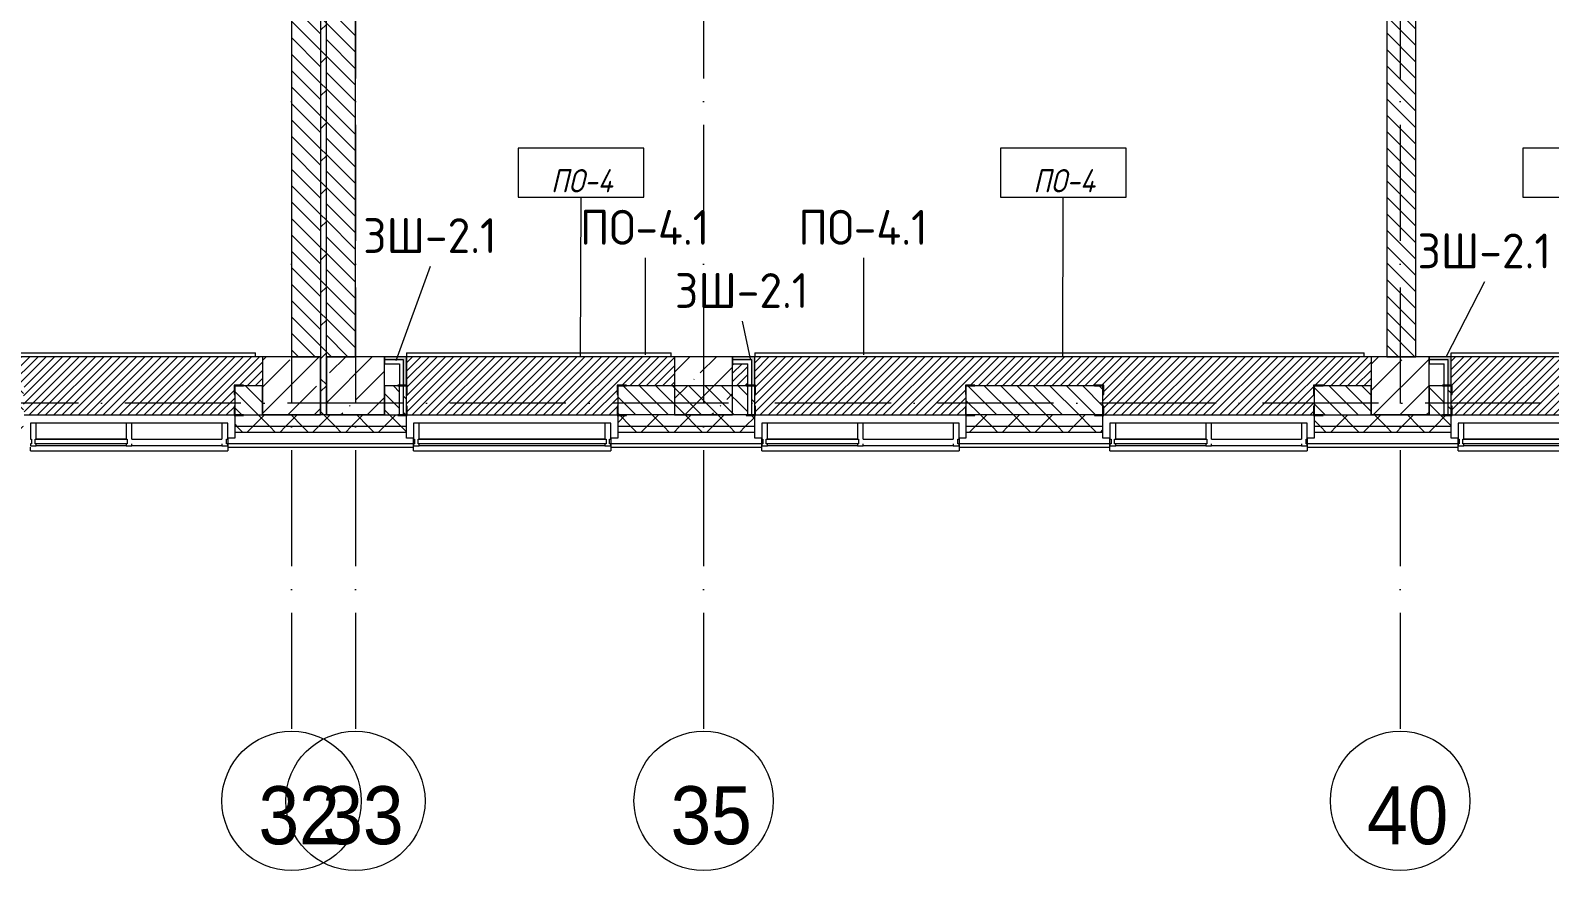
# Model space of a CAD drawing. Header units: millimetres. Extents: x -6467 to 106027, y -7090 to 195095.
# Drawn here: x 42700 to 55788, y 51258 to 58492 of the extents above; entities that cross this region are included whole.
import ezdxf

# ---------------------------------------------------------------- set-up
doc = ezdxf.new("R2010")
doc.units = ezdxf.units.MM
doc.linetypes.add('50_200_ШТРИХ_1Т_ш5_п1_п1_', pattern=[1400, 1000, -200, 0, -200])
for name, color, linetype, lineweight in [('A-FLOR', 7, 'Continuous', 9), ('A-FLOR-IDEN', 7, 'Continuous', 9), ('A-GLAZ', 7, 'Continuous', 5), ('A-GLAZ-CWMG', 7, 'Continuous', 9), ('A-GLAZ-CWMG-1', 7, 'Continuous', 20), ('A-WALL', 7, 'Continuous', 5), ('A-WALL-FNSH-1', 7, 'Continuous', 5), ('A-WALL-IDEN', 7, 'Continuous', 9), ('I-WALL', 7, 'Continuous', 5), ('S-COLS-1', 7, 'Continuous', 5)]:
    doc.layers.add(name, color=color, linetype=linetype, lineweight=lineweight)
for name, color, linetype, lineweight, true_color in [('A-FLOR-PATT-1', 7, 'Continuous', 5, 0xd61c12), ('A-GENM-1', 7, 'Continuous', 9, 0xaaaaaa), ('A-GENM-2', 7, 'Continuous', 20, 0xaaaaaa), ('A-WALL-1', 7, 'Continuous', 5, 0x77b143), ('Оси-1', 7, 'Continuous', 20, 0xaaaaaa), ('Оси-2', 7, 'Continuous', 9, 0xaaaaaa), ('Оси-3', 7, '50_200_ШТРИХ_1Т_ш5_п1_п1_', 9, 0xaaaaaa)]:
    doc.layers.add(name, color=color, linetype=linetype, lineweight=lineweight, true_color=true_color)
doc.styles.add('Arial', font='arial.ttf', dxfattribs={"width": 0.9, "height": 500})
doc.styles.add('GOST Common', font='', dxfattribs={"height": 300})
doc.styles.add('GOST Common_I', font='', dxfattribs={"width": 0.9, "height": 200})
doc.styles.get('GOST Common').set_extended_font_data('GOST Common')
doc.styles.get('GOST Common_I').set_extended_font_data('GOST Common', italic=True)
pattern_1 = [(135, (0, 0), (-70.71068, -70.71068), [])]
pattern_2 = [(45, (0, 0), (-228.0985, 228.0985), []), (45, (228.1, 0), (-228.0985, 228.0985), [403.225, -80.645, 6.706, -73.939])]
pattern_3 = [(45, (0, 0), (-141.42136, 141.42136), []), (135, (0, 0), (-141.42136, -141.42136), [])]

# ---------------------------------------------------------------- blocks, each defined once
blk = doc.blocks.new('Прямоугольный импост - Импост структурный с накладкой - 180мм-22437111-АИ_План этажа Радиаторы_2')
at = {"layer": 'A-GLAZ-CWMG-1'}
for p, q in [((-50, 0), (-50, 17)), ((-50, 17), (0, 17)), ((0, 0), (-10, 0)), ((-10, 0), (-10, -40)), ((0, 17), (0, 0)), ((-50, -180), (-50, -40)), ((-10, -40), (0, -40)), ((0, -40), (0, -180)), ((0, -180), (-50, -180))]:
    blk.add_line(p, q, dxfattribs=at)
blk = doc.blocks.new('Прямоугольный импост - Импост структурный с накладкой - 180мм-V231-АИ_План этажа Радиаторы_2')
at = {"layer": 'A-GLAZ-CWMG'}
for p, q in [((49825, 55111), (49050, 55111)), ((49825, 54931), (49050, 54931)), ((49825, 54914), (49050, 54914))]:
    blk.add_line(p, q, dxfattribs=at)
blk = doc.blocks.new('Прямоугольный импост - Импост структурный с накладкой - 180мм-22437098-АИ_План этажа Радиаторы_2')
at = {"layer": 'A-GLAZ-CWMG-1'}
for p, q in [((-50, 0), (-50, 17)), ((-50, 17), (0, 17)), ((-40, 0), (-50, 0)), ((-40, -40), (-40, 0)), ((0, 0), (-10, 0)), ((-10, 0), (-10, -40)), ((0, 17), (0, 0)), ((-50, -180), (-50, -40)), ((-50, -40), (-40, -40)), ((-10, -40), (0, -40)), ((0, -40), (0, -180)), ((0, -180), (-50, -180))]:
    blk.add_line(p, q, dxfattribs=at)
blk = doc.blocks.new('Прямоугольный импост - Импост структурный с накладкой - 180мм-22437099-АИ_План этажа Радиаторы_2')
at = {"layer": 'A-GLAZ-CWMG-1'}
for p, q in [((0, 17), (-50, 17)), ((-50, 17), (-50, 0)), ((-50, 0), (-40, 0)), ((-40, 0), (-40, -40)), ((-10, -40), (-10, 0)), ((-10, 0), (0, 0)), ((0, 0), (0, 17)), ((-40, -40), (-50, -40)), ((-50, -40), (-50, -180)), ((0, -40), (-10, -40)), ((0, -180), (0, -40)), ((-50, -180), (0, -180))]:
    blk.add_line(p, q, dxfattribs=at)
blk = doc.blocks.new('Прямоугольный импост - Импост структурный с накладкой - 180мм-22437089-АИ_План этажа Радиаторы_2')
at = {"layer": 'A-GLAZ-CWMG'}
for p, q in [((47650, 55111), (46050, 55111)), ((47650, 54931), (46050, 54931)), ((47650, 54914), (46050, 54914))]:
    blk.add_line(p, q, dxfattribs=at)
blk = doc.blocks.new('Прямоугольный импост - Импост структурный с накладкой - 180мм-V232-АИ_План этажа Радиаторы_2')
at = {"layer": 'A-GLAZ-CWMG'}
for p, q in [((6637, 55111), (5862, 55111)), ((6637, 54914), (5862, 54914))]:
    blk.add_line(p, q, dxfattribs=at)
blk = doc.blocks.new('Прямоугольный импост - Импост структурный с накладкой - 180мм-V237-АИ_План этажа Радиаторы_2')
at = {"layer": 'A-GLAZ-CWMG-1'}
for p, q in [((-25, 0), (-25, 17)), ((-25, 17), (25, 17)), ((-15, 0), (-25, 0)), ((-15, -40), (-15, 0)), ((25, 17), (25, 0)), ((-25, -180), (-25, -40)), ((-25, -40), (-15, -40)), ((25, -40), (25, -180)), ((25, -180), (-25, -180))]:
    blk.add_line(p, q, dxfattribs=at)
blk = doc.blocks.new('Прямоугольный импост - Импост структурный с накладкой - 180мм-22437157-АИ_План этажа Радиаторы_2')
at = {"layer": 'A-GLAZ-CWMG-1'}
for p, q in [((0, 17), (-50, 17)), ((-50, 17), (-50, 0)), ((-50, 0), (-40, 0)), ((-40, 0), (-40, -40)), ((-10, -40), (-10, 0)), ((-10, 0), (0, 0)), ((0, 0), (0, 17)), ((-40, -40), (-50, -40)), ((-50, -40), (-50, -180)), ((0, -40), (-10, -40)), ((0, -180), (0, -40)), ((-50, -180), (0, -180))]:
    blk.add_line(p, q, dxfattribs=at)
blk = doc.blocks.new('Фахверк _газобетон торцы_347 - Фахверк _газобетон торцы_-25574663-АИ_План этажа Радиаторы_2')
at = {"layer": 'A-GENM-2'}
for p, q in [((89406, 11135), (89325, 11135)), ((89325, 11135), (89325, 11129)), ((89325, 11129), (89400, 11129)), ((89400, 11129), (89400, 11054)), ((89406, 11054), (89406, 11135)), ((89400, 11054), (89406, 11054)), ((89400, 10879), (89325, 10879)), ((89325, 10879), (89325, 10873)), ((89325, 10873), (89406, 10873)), ((89400, 10954), (89400, 10879)), ((89406, 10954), (89400, 10954)), ((89406, 10873), (89406, 10954))]:
    blk.add_line(p, q, dxfattribs=at)
blk = doc.blocks.new('Фахверк _газобетон торцы_349 - Фахверк _газобетон торцы_-25574703-АИ_План этажа Радиаторы_2')
at = {"layer": 'A-GENM-2'}
for p, q in [((89406, 11135), (89325, 11135)), ((89325, 11135), (89325, 11129)), ((89325, 11129), (89400, 11129)), ((89400, 11129), (89400, 11054)), ((89406, 11054), (89406, 11135)), ((89400, 11054), (89406, 11054)), ((89400, 10879), (89325, 10879)), ((89325, 10879), (89325, 10873)), ((89325, 10873), (89406, 10873)), ((89400, 10954), (89400, 10879)), ((89406, 10954), (89400, 10954)), ((89406, 10873), (89406, 10954))]:
    blk.add_line(p, q, dxfattribs=at)
blk = doc.blocks.new('Фахверк _газобетон торцы_350 - Фахверк _газобетон торцы_-25574723-АИ_План этажа Радиаторы_2')
at = {"layer": 'A-GENM-2'}
for p, q in [((89406, 156989), (89325, 156989)), ((89325, 156989), (89325, 156983)), ((89325, 156983), (89400, 156983)), ((89400, 156983), (89400, 156908)), ((89406, 156908), (89406, 156989)), ((89400, 156908), (89406, 156908)), ((89406, 156808), (89400, 156808)), ((89400, 156808), (89400, 156733)), ((89406, 156727), (89406, 156808)), ((89400, 156733), (89325, 156733)), ((89325, 156733), (89325, 156727)), ((89325, 156727), (89406, 156727))]:
    blk.add_line(p, q, dxfattribs=at)
blk = doc.blocks.new('Фахверк _газобетон торцы_351 - Фахверк _газобетон торцы_-25574743-АИ_План этажа Радиаторы_2')
at = {"layer": 'A-GENM-2'}
for p, q in [((89406, 11135), (89325, 11135)), ((89325, 11135), (89325, 11129)), ((89325, 11129), (89400, 11129)), ((89400, 11129), (89400, 11054)), ((89406, 11054), (89406, 11135)), ((89400, 11054), (89406, 11054)), ((89400, 10879), (89325, 10879)), ((89325, 10879), (89325, 10873)), ((89325, 10873), (89406, 10873)), ((89400, 10954), (89400, 10879)), ((89406, 10954), (89400, 10954)), ((89406, 10873), (89406, 10954))]:
    blk.add_line(p, q, dxfattribs=at)
blk = doc.blocks.new('Фахверк _газобетон торцы_352 - Фахверк _газобетон торцы_-25574763-АИ_План этажа Радиаторы_2')
at = {"layer": 'A-GENM-2'}
for p, q in [((89406, 156989), (89325, 156989)), ((89325, 156989), (89325, 156983)), ((89325, 156983), (89400, 156983)), ((89400, 156983), (89400, 156908)), ((89406, 156908), (89406, 156989)), ((89400, 156908), (89406, 156908)), ((89406, 156808), (89400, 156808)), ((89400, 156808), (89400, 156733)), ((89406, 156727), (89406, 156808)), ((89400, 156733), (89325, 156733)), ((89325, 156733), (89325, 156727)), ((89325, 156727), (89406, 156727))]:
    blk.add_line(p, q, dxfattribs=at)
blk = doc.blocks.new('Фахверк _газобетон торцы_353 - Фахверк _газобетон торцы_-25574783-АИ_План этажа Радиаторы_2')
at = {"layer": 'A-GENM-2'}
for p, q in [((89406, 11135), (89325, 11135)), ((89325, 11135), (89325, 11129)), ((89325, 11129), (89400, 11129)), ((89400, 11129), (89400, 11054)), ((89406, 11054), (89406, 11135)), ((89400, 11054), (89406, 11054)), ((89400, 10879), (89325, 10879)), ((89325, 10879), (89325, 10873)), ((89325, 10873), (89406, 10873)), ((89400, 10954), (89400, 10879)), ((89406, 10954), (89400, 10954)), ((89406, 10873), (89406, 10954))]:
    blk.add_line(p, q, dxfattribs=at)
blk = doc.blocks.new('Фахверк _газобетон торцы_354 - Фахверк _газобетон торцы_-25574803-АИ_План этажа Радиаторы_2')
at = {"layer": 'A-GENM-2'}
for p, q in [((89406, 156989), (89325, 156989)), ((89325, 156989), (89325, 156983)), ((89325, 156983), (89400, 156983)), ((89400, 156983), (89400, 156908)), ((89406, 156908), (89406, 156989)), ((89400, 156908), (89406, 156908)), ((89406, 156808), (89400, 156808)), ((89400, 156808), (89400, 156733)), ((89406, 156727), (89406, 156808)), ((89400, 156733), (89325, 156733)), ((89325, 156733), (89325, 156727)), ((89325, 156727), (89406, 156727))]:
    blk.add_line(p, q, dxfattribs=at)
blk = doc.blocks.new('Фахверк _газобетон торцы_356 - Фахверк _газобетон торцы_-25574843-АИ_План этажа Радиаторы_2')
at = {"layer": 'A-GENM-2'}
for p, q in [((89406, 156989), (89325, 156989)), ((89325, 156989), (89325, 156983)), ((89325, 156983), (89400, 156983)), ((89400, 156983), (89400, 156908)), ((89406, 156908), (89406, 156989)), ((89400, 156908), (89406, 156908)), ((89406, 156808), (89400, 156808)), ((89400, 156808), (89400, 156733)), ((89406, 156727), (89406, 156808)), ((89400, 156733), (89325, 156733)), ((89325, 156733), (89325, 156727)), ((89325, 156727), (89406, 156727))]:
    blk.add_line(p, q, dxfattribs=at)
blk = doc.blocks.new('Отлив_СКБ - Отлив витража-V399-АИ_План этажа Радиаторы_2')
at = {"layer": 'A-GLAZ'}
for p, q in [((0, 69), (0, 100)), ((1700, 100), (0, 100)), ((877, 2), (1650, 2)), ((1700, 100), (1700, 69)), ((825, 0), (50, 0)), ((1650, 0), (877, 0))]:
    blk.add_line(p, q, dxfattribs=at)
blk = doc.blocks.new('Отлив_СКБ - Отлив витража-V397-АИ_План этажа Радиаторы_2')
at = {"layer": 'A-GLAZ'}
for p, q in [((0, 69), (0, 100)), ((1700, 100), (0, 100)), ((50, 2), (1650, 2)), ((1700, 100), (1700, 69)), ((1650, 0), (50, 0))]:
    blk.add_line(p, q, dxfattribs=at)
blk = doc.blocks.new('Отлив_СКБ - Отлив витража-V398-АИ_План этажа Радиаторы_2')
at = {"layer": 'A-GLAZ'}
for p, q in [((0, 69), (0, 100)), ((1700, 100), (0, 100)), ((875, 2), (1650, 2)), ((1700, 100), (1700, 69)), ((825, 0), (50, 0)), ((1650, 0), (875, 0))]:
    blk.add_line(p, q, dxfattribs=at)
blk = doc.blocks.new('Ось сетки - Круг_Ø6_00__ISO-2_5_0_9K_-17386508-АИ_План этажа Радиаторы_2')
at = {"layer": 'Оси-1'}
blk.add_circle((0, 0), 3, dxfattribs=at)
blk = doc.blocks.new('AAR_СКБ_Марка_Перекрытия_1 мм - Марка пола-27961726-АИ_План этажа Радиаторы_2')
at = {"layer": 'A-FLOR-IDEN'}
for p, q in [((2.723, 2.101), (-2.69, 2.101)), ((-2.69, 2.101), (-2.69, 0)), ((2.723, 0), (2.723, 2.101)), ((-2.69, 0), (2.723, 0))]:
    blk.add_line(p, q, dxfattribs=at)

msp = doc.modelspace()

# ---------------------------------------------------------------- hatches: boundary and pattern name
at = {"layer": 'A-FLOR-PATT-1'}
h = msp.add_hatch(dxfattribs=at)
h.set_pattern_fill('FP_327', color=256, style=0, pattern_type=2)
h.set_pattern_definition([(45, (41950, 55431.04), (-35.3553, 35.3553), [])])
h.paths.add_polyline_path([(41455, 55181), (41455, 55256), (41460, 55256), (41460, 55356), (41455, 55356), (41455, 55437), (41536, 55437), (41536, 55431), (42566, 55431), (42566, 55437), (42647, 55437), (42647, 55356), (42641, 55356), (42641, 55256), (42647, 55256), (42647, 55181), (44455, 55181), (44455, 55256), (44460, 55256), (44460, 55356), (44455, 55356), (44455, 55437), (44536, 55437), (44536, 55431), (44700, 55431), (44700, 55681), (39420, 55681), (39420, 55431), (39566, 55431), (39566, 55437), (39647, 55437), (39647, 55356), (39641, 55356), (39641, 55256), (39647, 55256), (39647, 55181), (41031, 55181)])
h = msp.add_hatch(dxfattribs=at)
h.set_pattern_fill('FP_383', color=256, style=0, pattern_type=2)
h.set_pattern_definition([(45, (48500.447, 55431.04), (-35.3553, 35.3553), [])])
h.paths.add_polyline_path([(47675, 55181), (47755, 55181), (47755, 55256), (47760, 55256), (47760, 55356), (47755, 55356), (47755, 55437), (47836, 55437), (47836, 55431), (48250, 55431), (48250, 55681), (45940, 55681), (45941, 55437), (45947, 55437), (45947, 55356), (45941, 55356), (45941, 55256), (45947, 55256), (45947, 55181), (46014, 55181)])
h.paths.add_polyline_path([(48866, 55431), (48866, 55437), (48880, 55437), (48880, 55621), (48750, 55621), (48750, 55431)])
h = msp.add_hatch(dxfattribs=at)
h.set_pattern_fill('FP_326', color=256, style=0, pattern_type=2)
h.set_pattern_definition([(45, (51500, 55431.04), (-35.3553, 35.3553), [])])
h.paths.add_polyline_path([(50755, 55181), (50755, 55256), (50760, 55256), (50760, 55356), (50755, 55356), (50755, 55437), (50836, 55437), (50836, 55431), (51866, 55431), (51868, 55437), (51947, 55437), (51947, 55356), (51941, 55356), (51941, 55256), (51947, 55256), (51947, 55181), (53755, 55181), (53755, 55256), (53760, 55256), (53760, 55356), (53755, 55356), (53755, 55437), (53836, 55437), (53836, 55431), (54250, 55431), (54250, 55681), (48940, 55681), (48941, 55437), (48947, 55437), (48947, 55356), (48941, 55356), (48941, 55256), (48947, 55256), (48947, 55181), (50167, 55181)])
h = msp.add_hatch(dxfattribs=at)
h.set_pattern_fill('FP_325', color=256, style=0, pattern_type=2)
h.set_pattern_definition([(45, (56000.224, 55431.04), (-35.3553, 35.3553), [])])
h.paths.add_polyline_path([(56755, 55181), (56755, 55256), (56760, 55256), (56760, 55356), (56755, 55356), (56755, 55437), (56836, 55437), (56836, 55431), (57250, 55431), (57250, 55681), (54940, 55681), (54941, 55437), (54947, 55437), (54947, 55356), (54941, 55356), (54941, 55256), (54947, 55256), (54947, 55181), (55980, 55181)])
at = {"layer": 'A-WALL'}
h = msp.add_hatch(dxfattribs=at)
h.set_pattern_fill('FP_125', color=256, style=0, pattern_type=2)
h.set_pattern_definition(pattern_3)
h.paths.add_polyline_path([(74400, 55081), (74400, 55181), (68087, 55181), (68087, 55081), (74350, 55081)])
h.paths.add_polyline_path([(65946, 55081), (66450, 55081), (66450, 55181), (64968, 55181), (64968, 55081), (65116, 55081)])
h.paths.add_polyline_path([(63968, 55081), (63968, 55181), (62760, 55181), (62760, 55081), (63870, 55081)])
h.paths.add_polyline_path([(66950, 55081), (67212, 55081), (67212, 55181), (66950, 55181), (66950, 55169)])
h.paths.add_polyline_path([(59760, 55081), (60940, 55081), (60940, 55181), (59760, 55181)])
h.paths.add_polyline_path([(57940, 55081), (57940, 55181), (56760, 55181), (56760, 55081), (57641, 55081)])
h.paths.add_polyline_path([(54735, 55081), (54940, 55081), (54940, 55181), (53760, 55181), (53760, 55081), (54319, 55081)])
h.paths.add_polyline_path([(51828, 55081), (51940, 55081), (51940, 55181), (50760, 55181), (50760, 55081), (50997, 55081)])
h.paths.add_polyline_path([(47760, 55081), (48940, 55081), (48940, 55181), (47760, 55181)])
h.paths.add_polyline_path([(45599, 55081), (45940, 55081), (45940, 55181), (44460, 55181), (44460, 55081), (45184, 55081)])
h.paths.add_polyline_path([(41862, 55081), (42640, 55081), (42640, 55181), (41460, 55181), (41460, 55081)])
h.paths.add_polyline_path([(39640, 55081), (39640, 55181), (38460, 55181), (38460, 55081), (39370, 55081)])
h.paths.add_polyline_path([(36640, 55081), (36640, 55181), (35460, 55181), (35460, 55081), (36464, 55081)])
h.paths.add_polyline_path([(32726, 55081), (33640, 55081), (33640, 55181), (32460, 55181), (32460, 55081)])
h.paths.add_polyline_path([(30640, 55081), (30640, 55181), (29460, 55181), (29460, 55081), (30235, 55081)])
h.paths.add_polyline_path([(26400, 55081), (27640, 55081), (27640, 55181), (26400, 55181)])
h.paths.add_polyline_path([(23591, 55081), (24700, 55081), (24700, 55181), (23400, 55181), (23400, 55081)])
h.paths.add_polyline_path([(21515, 55081), (21700, 55081), (21700, 55181), (20400, 55181), (20400, 55081), (21099, 55081)])
h.paths.add_polyline_path([(17400, 55081), (18700, 55081), (18700, 55181), (17400, 55181)])
h.paths.add_polyline_path([(16116, 55081), (16525, 55081), (16525, 55181), (6687, 55181), (6687, 55081), (14455, 55081)])
h.paths.add_polyline_path([(5812, 55081), (5812, 55181), (-2450, 55181), (-2450, 55081), (2828, 55081)])
h = msp.add_hatch(dxfattribs=at)
h.set_pattern_fill('FP_125', color=256, style=0, pattern_type=2)
h.set_pattern_definition(pattern_3)
h.paths.add_polyline_path([(74350, 55031), (74350, 55081), (68087, 55081), (68087, 55031), (74251, 55031)])
h.paths.add_polyline_path([(67212, 55031), (67212, 55081), (66950, 55081), (66950, 55031)])
h.paths.add_polyline_path([(66450, 55031), (66450, 55081), (64968, 55081), (64968, 55031), (65946, 55031)])
h.paths.add_polyline_path([(63870, 55031), (63968, 55031), (63968, 55081), (62760, 55081), (62760, 55031), (63455, 55031)])
h.paths.add_polyline_path([(60940, 55031), (60940, 55081), (59760, 55081), (59760, 55031), (60133, 55031)])
h.paths.add_polyline_path([(57641, 55031), (57940, 55031), (57940, 55081), (56760, 55081), (56760, 55031), (56811, 55031)])
h.paths.add_polyline_path([(54735, 55031), (54940, 55031), (54940, 55081), (53760, 55081), (53760, 55031), (54319, 55031)])
h.paths.add_polyline_path([(51940, 55031), (51940, 55081), (50760, 55081), (50760, 55031), (51828, 55031)])
h.paths.add_polyline_path([(47760, 55031), (48940, 55031), (48940, 55081), (47760, 55081)])
h.paths.add_polyline_path([(45599, 55031), (45940, 55031), (45940, 55081), (44460, 55081), (44460, 55031), (45184, 55031)])
h.paths.add_polyline_path([(42640, 55031), (42640, 55081), (41460, 55081), (41460, 55031), (41862, 55031)])
h.paths.add_polyline_path([(39370, 55031), (39640, 55031), (39640, 55081), (38460, 55081), (38460, 55031), (38540, 55031)])
h.paths.add_polyline_path([(36464, 55031), (36640, 55031), (36640, 55081), (35460, 55081), (35460, 55031), (36048, 55031)])
h.paths.add_polyline_path([(33640, 55031), (33640, 55081), (32460, 55081), (32460, 55031), (33557, 55031)])
h.paths.add_polyline_path([(29460, 55031), (30640, 55031), (30640, 55081), (29460, 55081)])
h.paths.add_polyline_path([(26400, 55031), (27640, 55031), (27640, 55081), (26400, 55081)])
h.paths.add_polyline_path([(23400, 55031), (24700, 55031), (24700, 55081), (23400, 55081)])
h.paths.add_polyline_path([(21099, 55031), (21700, 55031), (21700, 55081), (20400, 55081), (20400, 55031)])
h.paths.add_polyline_path([(16525, 55031), (16525, 55081), (6687, 55081), (6687, 55031), (16116, 55031)])
h.paths.add_polyline_path([(18608, 55031), (18700, 55031), (18700, 55081), (17400, 55081), (17400, 55031), (17777, 55031)])
h.paths.add_polyline_path([(5812, 55031), (5812, 55081), (-2550, 55081), (-2550, 55031), (2828, 55031)])
at = {"layer": 'A-WALL-1'}
for points in [[(45915, 55656), (45940, 55656), (45940, 55681), (45750, 55681), (45750, 55656)], [(45940, 55431), (45940, 55656), (45915, 55656), (45915, 55431)], [(48915, 55656), (48940, 55656), (48940, 55681), (48750, 55681), (48750, 55656)], [(48940, 55431), (48940, 55656), (48915, 55656), (48915, 55431)], [(54915, 55656), (54940, 55656), (54940, 55681), (54750, 55681), (54750, 55656)], [(54915, 55431), (54940, 55431), (54940, 55656), (54915, 55656), (54915, 55621)]]:
    msp.add_hatch(color=256, dxfattribs=at).paths.add_polyline_path(points)
at = {"layer": 'I-WALL'}
h = msp.add_hatch(dxfattribs=at)
h.set_pattern_fill('FP_125', color=256, style=0, pattern_type=2)
h.set_pattern_definition(pattern_3)
h.paths.add_polyline_path([(45250, 55181), (45250, 63181), (45200, 63181), (45200, 55181)])
h = msp.add_hatch(dxfattribs=at)
h.set_pattern_fill('FP_2', color=256, style=0, pattern_type=2)
h.set_pattern_definition(pattern_1)
h.paths.add_polyline_path([(45200, 55681), (45200, 62681), (44950, 62681), (44950, 55681), (45184, 55681)])
h = msp.add_hatch(dxfattribs=at)
h.set_pattern_fill('FP_2', color=256, style=0, pattern_type=2)
h.set_pattern_definition(pattern_1)
h.paths.add_polyline_path([(45500, 55681), (45500, 62681), (45250, 62681), (45250, 55681)])
h = msp.add_hatch(dxfattribs=at)
h.set_pattern_fill('FP_2', color=256, style=0, pattern_type=2)
h.set_pattern_definition(pattern_1)
h.paths.add_polyline_path([(54635, 55681), (54635, 62681), (54385, 62681), (54385, 55681)])
h = msp.add_hatch(dxfattribs=at)
h.set_pattern_fill('FP_2', color=256, style=0, pattern_type=2)
h.set_pattern_definition(pattern_1)
h.paths.add_polyline_path([(44460, 55181), (44700, 55181), (44700, 55431), (44460, 55431), (44460, 55298)])
h.paths.add_polyline_path([(41862, 55181), (42640, 55181), (42640, 55431), (41460, 55431), (41460, 55181)])
h.paths.add_polyline_path([(39395, 55181), (39640, 55181), (39640, 55431), (39395, 55431), (39395, 55298)])
h.paths.add_polyline_path([(39360, 55181), (39360, 55431), (39200, 55431), (39200, 55181)])
h = msp.add_hatch(dxfattribs=at)
h.set_pattern_fill('FP_2', color=256, style=0, pattern_type=2)
h.set_pattern_definition(pattern_1)
h.paths.add_polyline_path([(51940, 55181), (51940, 55431), (50760, 55431), (50760, 55181), (51828, 55181)])
h.paths.add_polyline_path([(54250, 55181), (54250, 55431), (53760, 55431), (53760, 55181)])
h.paths.add_polyline_path([(48940, 55181), (48940, 55431), (48915, 55431), (48915, 55181), (48921, 55181)])
h.paths.add_polyline_path([(47760, 55181), (48880, 55181), (48880, 55431), (47760, 55431), (47760, 55298)])
h.paths.add_polyline_path([(45750, 55181), (45880, 55181), (45880, 55431), (45750, 55431), (45750, 55298)])
h.paths.add_polyline_path([(45915, 55181), (45940, 55181), (45940, 55431), (45915, 55431), (45915, 55298)])
h = msp.add_hatch(dxfattribs=at)
h.set_pattern_fill('FP_2', color=256, style=0, pattern_type=2)
h.set_pattern_definition(pattern_1)
h.paths.add_polyline_path([(54880, 55181), (54880, 55431), (54750, 55431), (54750, 55181)])
h.paths.add_polyline_path([(54940, 55181), (54940, 55431), (54915, 55431), (54915, 55181)])
h.paths.add_polyline_path([(56811, 55181), (57250, 55181), (57250, 55431), (56760, 55431), (56760, 55181)])
at = {"layer": 'S-COLS-1'}
h = msp.add_hatch(dxfattribs=at)
h.set_pattern_fill('FP_1', color=256, style=0, pattern_type=2)
h.set_pattern_definition(pattern_2)
h.paths.add_polyline_path([(44700, 55181), (45200, 55181), (45200, 55681), (44700, 55681), (44700, 55298)])
h = msp.add_hatch(dxfattribs=at)
h.set_pattern_fill('FP_1', color=256, style=0, pattern_type=2)
h.set_pattern_definition(pattern_2)
h.paths.add_polyline_path([(45250, 55181), (45750, 55181), (45750, 55681), (45250, 55681), (45250, 55298)])
h = msp.add_hatch(dxfattribs=at)
h.set_pattern_fill('FP_1', color=256, style=0, pattern_type=2)
h.set_pattern_definition(pattern_2)
h.paths.add_polyline_path([(48250, 55181), (48750, 55181), (48750, 55681), (48250, 55681), (48250, 55298)])
h = msp.add_hatch(dxfattribs=at)
h.set_pattern_fill('FP_1', color=256, style=0, pattern_type=2)
h.set_pattern_definition(pattern_2)
h.paths.add_polyline_path([(54319, 55181), (54750, 55181), (54750, 55681), (54250, 55681), (54250, 55181)])

# ---------------------------------------------------------------- linework, layer by layer
at = {"layer": 'A-FLOR'}
for p, q in [((44700, 55681), (39420, 55681)), ((45940, 55681), (45940, 55437)), ((48250, 55681), (45940, 55681)), ((54250, 55681), (48940, 55681)), ((57250, 55681), (54940, 55681)), ((42647, 55181), (44455, 55181)), ((45947, 55181), (47755, 55181)), ((48947, 55181), (50755, 55181)), ((51947, 55181), (53755, 55181)), ((54947, 55181), (56755, 55181))]:
    msp.add_line(p, q, dxfattribs=at)
at = {"layer": 'A-FLOR-IDEN'}
for p, q in [((47440, 55681), (47444, 57057)), ((51595, 55681), (51598, 57057))]:
    msp.add_line(p, q, dxfattribs=at)
at = {"layer": 'A-WALL'}
for p, q in [((44950, 62681), (44950, 55681)), ((45200, 62681), (45200, 55181)), ((45250, 55181), (45250, 62681)), ((45500, 55681), (45500, 62681)), ((54385, 62681), (54385, 55681)), ((54635, 55681), (54635, 62681)), ((39420, 55716), (44640, 55716)), ((44640, 55681), (44640, 55716)), ((44950, 55681), (45200, 55681)), ((45250, 55681), (45500, 55681)), ((45750, 55656), (45750, 55621)), ((45915, 55656), (45750, 55656)), ((45915, 55431), (45915, 55656)), ((45940, 55716), (48220, 55716)), ((45940, 55716), (45940, 55681)), ((48220, 55681), (48220, 55716)), ((48750, 55656), (48750, 55621)), ((48915, 55656), (48750, 55656)), ((48915, 55181), (48915, 55656)), ((48940, 55716), (54190, 55716)), ((48940, 55716), (48940, 55681)), ((54190, 55681), (54190, 55716)), ((54385, 55681), (54635, 55681)), ((54750, 55656), (54750, 55621)), ((54915, 55656), (54750, 55656)), ((54915, 55181), (54915, 55656)), ((54940, 55716), (57190, 55716)), ((54940, 55681), (54940, 55716)), ((45750, 55621), (45880, 55621)), ((45880, 55621), (45880, 55431)), ((48750, 55621), (48880, 55621)), ((48880, 55181), (48880, 55621)), ((54750, 55621), (54880, 55621)), ((54880, 55181), (54880, 55621)), ((44700, 55431), (44460, 55431)), ((44460, 55431), (44460, 55181)), ((44700, 55181), (44700, 55431)), ((45880, 55431), (45750, 55431)), ((45750, 55431), (45750, 55181)), ((45880, 55181), (45880, 55431)), ((45915, 55181), (45915, 55431)), ((45915, 55431), (45940, 55431)), ((45940, 55431), (45940, 55431)), ((45940, 55181), (45940, 55431)), ((48880, 55431), (47760, 55431)), ((47760, 55431), (47760, 55181)), ((48915, 55431), (48940, 55431)), ((48940, 55181), (48940, 55431)), ((51940, 55431), (50760, 55431)), ((50760, 55431), (50760, 55181)), ((51940, 55181), (51940, 55431)), ((54250, 55431), (53760, 55431)), ((53760, 55431), (53760, 55181)), ((54250, 55181), (54250, 55431)), ((54880, 55431), (54750, 55431)), ((54750, 55431), (54750, 55181)), ((54915, 55431), (54940, 55431)), ((54940, 55181), (54940, 55431)), ((44460, 55181), (44700, 55181)), ((45750, 55181), (45940, 55181)), ((53760, 55181), (54250, 55181)), ((54750, 55181), (54940, 55181)), ((45940, 55081), (44460, 55081)), ((45940, 55031), (44460, 55031)), ((48940, 55081), (47760, 55081)), ((48940, 55031), (47760, 55031)), ((51940, 55081), (50760, 55081)), ((51940, 55031), (50760, 55031)), ((54940, 55081), (53760, 55081)), ((54940, 55031), (53760, 55031)), ((46000, 54931), (44400, 54931)), ((49000, 54931), (47700, 54931)), ((52000, 54931), (50700, 54931)), ((55000, 54931), (53700, 54931))]:
    msp.add_line(p, q, dxfattribs=at)
at = {"layer": 'A-WALL-FNSH-1'}
for p, q in [((45940, 55681), (45750, 55681)), ((45750, 55681), (45750, 55656)), ((45940, 55431), (45940, 55681)), ((48940, 55681), (48750, 55681)), ((48750, 55681), (48750, 55656)), ((48940, 55431), (48940, 55681)), ((54940, 55681), (54750, 55681)), ((54750, 55681), (54750, 55656)), ((54940, 55431), (54940, 55681)), ((44460, 55181), (44460, 54982)), ((45750, 55181), (44700, 55181)), ((45940, 54982), (45940, 55181)), ((48940, 55181), (47760, 55181)), ((47760, 55181), (47760, 54982)), ((48940, 54982), (48940, 55181)), ((51940, 55181), (50760, 55181)), ((50760, 55181), (50760, 54982)), ((51940, 54982), (51940, 55181)), ((53760, 55181), (53760, 54982)), ((54750, 55181), (54250, 55181)), ((54940, 54982), (54940, 55181)), ((44460, 54982), (44400, 54982)), ((44400, 54982), (44400, 54904)), ((46000, 54982), (45940, 54982)), ((46000, 54904), (46000, 54982)), ((47760, 54982), (47700, 54982)), ((47700, 54982), (47700, 54904)), ((49000, 54982), (48940, 54982)), ((49000, 54904), (49000, 54982)), ((50760, 54982), (50700, 54982)), ((50700, 54982), (50700, 54904)), ((52000, 54982), (51940, 54982)), ((52000, 54904), (52000, 54982)), ((53760, 54982), (53700, 54982)), ((53700, 54982), (53700, 54904)), ((55000, 54982), (54940, 54982)), ((55000, 54904), (55000, 54982)), ((44400, 54904), (46000, 54904)), ((47700, 54904), (49000, 54904)), ((50700, 54904), (52000, 54904)), ((53700, 54904), (55000, 54904))]:
    msp.add_line(p, q, dxfattribs=at)
at = {"layer": 'A-WALL-IDEN'}
for p, q in [((45852, 55650), (46148, 56462)), ((47999, 55699), (47999, 56533)), ((49880, 55699), (49880, 56533)), ((54897, 55682), (55231, 56329)), ((48903, 55663), (48834, 55989))]:
    msp.add_line(p, q, dxfattribs=at)
at = {"layer": 'S-COLS-1'}
for p, q in [((45200, 55681), (44700, 55681)), ((44700, 55681), (44700, 55181)), ((45200, 55181), (45200, 55681)), ((45750, 55681), (45250, 55681)), ((45250, 55681), (45250, 55181)), ((45750, 55181), (45750, 55681)), ((48750, 55681), (48250, 55681)), ((48250, 55681), (48250, 55181)), ((48750, 55181), (48750, 55681)), ((54750, 55681), (54250, 55681)), ((54250, 55681), (54250, 55181)), ((54750, 55181), (54750, 55681)), ((44700, 55181), (45200, 55181)), ((45250, 55181), (45750, 55181)), ((48250, 55181), (48750, 55181)), ((54250, 55181), (54750, 55181))]:
    msp.add_line(p, q, dxfattribs=at)
at = {"layer": 'Оси-3'}
for p, q in [((44950, 91281), (44950, 52458)), ((45500, 91281), (45500, 52458)), ((48500, 91281), (48500, 52458)), ((54500, 91281), (54500, 52458)), ((104718, 55281), (-5267, 55281))]:
    msp.add_line(p, q, dxfattribs=at)

# ---------------------------------------------------------------- block references
at = {"layer": 'A-FLOR-IDEN', "xscale": 199.9999999999999, "yscale": 199.9999999999999, "zscale": 199.9999999999999}
for p in [(47440, 57057), (51595, 57057), (56095, 57057)]:
    msp.add_blockref('AAR_СКБ_Марка_Перекрытия_1 мм - Марка пола-27961726-АИ_План этажа Радиаторы_2', p, dxfattribs=at)
at = {"layer": 'A-GENM-1', "rotation": 180}
for name, p in [('Фахверк _газобетон торцы_347 - Фахверк _газобетон торцы_-25574663-АИ_План этажа Радиаторы_2', (133861, 66310)), ('Фахверк _газобетон торцы_349 - Фахверк _газобетон торцы_-25574703-АИ_План этажа Радиаторы_2', (137161, 66310)), ('Фахверк _газобетон торцы_351 - Фахверк _газобетон торцы_-25574743-АИ_План этажа Радиаторы_2', (140161, 66310)), ('Фахверк _газобетон торцы_353 - Фахверк _газобетон торцы_-25574783-АИ_План этажа Радиаторы_2', (143161, 66310))]:
    msp.add_blockref(name, p, dxfattribs=at)
at = {"layer": 'A-GENM-1'}
for name, p in [('Фахверк _газобетон торцы_350 - Фахверк _газобетон торцы_-25574723-АИ_План этажа Радиаторы_2', (-43459, -101552)), ('Фахверк _газобетон торцы_352 - Фахверк _газобетон торцы_-25574763-АИ_План этажа Радиаторы_2', (-40459, -101552)), ('Фахверк _газобетон торцы_354 - Фахверк _газобетон торцы_-25574803-АИ_План этажа Радиаторы_2', (-37459, -101552)), ('Фахверк _газобетон торцы_356 - Фахверк _газобетон торцы_-25574843-АИ_План этажа Радиаторы_2', (-34459, -101552))]:
    msp.add_blockref(name, p, dxfattribs=at)
at = {"layer": 'A-GLAZ', "rotation": 180}
for name, p in [('Отлив_СКБ - Отлив витража-V399-АИ_План этажа Радиаторы_2', (44400, 54973)), ('Отлив_СКБ - Отлив витража-V397-АИ_План этажа Радиаторы_2', (47700, 54973)), ('Отлив_СКБ - Отлив витража-V398-АИ_План этажа Радиаторы_2', (50700, 54973)), ('Отлив_СКБ - Отлив витража-V398-АИ_План этажа Радиаторы_2', (53700, 54973)), ('Отлив_СКБ - Отлив витража-V397-АИ_План этажа Радиаторы_2', (56700, 54973))]:
    msp.add_blockref(name, p, dxfattribs=at)
at = {"layer": 'A-GLAZ-CWMG', "rotation": 180}
for name, p in [('Прямоугольный импост - Импост структурный с накладкой - 180мм-22437157-АИ_План этажа Радиаторы_2', (42700, 54931)), ('Прямоугольный импост - Импост структурный с накладкой - 180мм-22437099-АИ_План этажа Радиаторы_2', (46000, 54931)), ('Прямоугольный импост - Импост структурный с накладкой - 180мм-22437157-АИ_План этажа Радиаторы_2', (49000, 54931)), ('Прямоугольный импост - Импост структурный с накладкой - 180мм-22437157-АИ_План этажа Радиаторы_2', (52000, 54931)), ('Прямоугольный импост - Импост структурный с накладкой - 180мм-22437099-АИ_План этажа Радиаторы_2', (55000, 54931))]:
    msp.add_blockref(name, p, dxfattribs=at)
at = {"layer": 'A-GLAZ-CWMG'}
for name, p in [('Прямоугольный импост - Импост структурный с накладкой - 180мм-V231-АИ_План этажа Радиаторы_2', (-6300, 0)), ('Прямоугольный импост - Импост структурный с накладкой - 180мм-V232-АИ_План этажа Радиаторы_2', (37713, 0)), ('Прямоугольный импост - Импост структурный с накладкой - 180мм-22437089-АИ_План этажа Радиаторы_2', (0, 0)), ('Прямоугольный импост - Импост структурный с накладкой - 180мм-V231-АИ_План этажа Радиаторы_2', (0, 0)), ('Прямоугольный импост - Импост структурный с накладкой - 180мм-V232-АИ_План этажа Радиаторы_2', (44013, 0)), ('Прямоугольный импост - Импост структурный с накладкой - 180мм-V231-АИ_План этажа Радиаторы_2', (3000, 0)), ('Прямоугольный импост - Импост структурный с накладкой - 180мм-V232-АИ_План этажа Радиаторы_2', (47013, 0)), ('Прямоугольный импост - Импост структурный с накладкой - 180мм-22437089-АИ_План этажа Радиаторы_2', (9000, 0))]:
    msp.add_blockref(name, p, dxfattribs=at)
at = {"layer": 'A-GLAZ-CWMG', "extrusion": (0, 0, -1), "rotation": 180}
for name, p in [('Прямоугольный импост - Импост структурный с накладкой - 180мм-V237-АИ_План этажа Радиаторы_2', (-43550, 54931)), ('Прямоугольный импост - Импост структурный с накладкой - 180мм-22437111-АИ_План этажа Радиаторы_2', (-44400, 54931)), ('Прямоугольный импост - Импост структурный с накладкой - 180мм-22437098-АИ_План этажа Радиаторы_2', (-47700, 54931)), ('Прямоугольный импост - Импост структурный с накладкой - 180мм-V237-АИ_План этажа Радиаторы_2', (-49850, 54931)), ('Прямоугольный импост - Импост структурный с накладкой - 180мм-22437111-АИ_План этажа Радиаторы_2', (-50700, 54931)), ('Прямоугольный импост - Импост структурный с накладкой - 180мм-V237-АИ_План этажа Радиаторы_2', (-52850, 54931)), ('Прямоугольный импост - Импост структурный с накладкой - 180мм-22437111-АИ_План этажа Радиаторы_2', (-53700, 54931))]:
    msp.add_blockref(name, p, dxfattribs=at)
at = {"layer": 'Оси-1', "xscale": 199.9999999999999, "yscale": 199.9999999999999, "zscale": 199.9999999999999, "rotation": 180}
for p in [(44950, 51858), (45500, 51858), (48500, 51858), (54500, 51858)]:
    msp.add_blockref('Ось сетки - Круг_Ø6_00__ISO-2_5_0_9K_-17386508-АИ_План этажа Радиаторы_2', p, dxfattribs=at)

# ---------------------------------------------------------------- texts
at = {"layer": 'A-FLOR-IDEN', "char_height": 200, "width": 572.4, "attachment_point": 5, "line_spacing_factor": 1.022766, "style": 'GOST Common_I'}
for insert in [(47450, 57197), (51605, 57197)]:
    msp.add_mtext('\\pxqc,t0.9,1.8,2.7,3.6,4.5,5.4,6.3,7.2,8.1,9,9.9,10.8,11.7,12.6,13.5,14.4,15.3,16.2,17.1,18,18.9,19.8,20.7,21.6,22.5,23.4,24.3,25.2,26.1,27,27.9,28.8;{ПО-4}', dxfattribs=dict(at, insert=insert))
at = {"layer": 'A-WALL-IDEN', "char_height": 300, "attachment_point": 2, "line_spacing_factor": 1.022766, "style": 'GOST Common'}
for s, insert, width in [('\\pxqc,t0.26667,0.53333,0.8,1.06667,1.33333,1.6,1.86667,2.13333,2.4,2.66667,2.93333,3.2,3.46667,3.73333,4,4.26667,4.53333,4.8,5.06667,5.33333,5.6,5.86667,6.13333,6.4,6.66667,6.93333,7.2,7.46667,7.73333,8,8.26667,8.53333;{ПО-4.1}', (47992, 56946), 1178), ('\\pxqc,t0.26667,0.53333,0.8,1.06667,1.33333,1.6,1.86667,2.13333,2.4,2.66667,2.93333,3.2,3.46667,3.73333,4,4.26667,4.53333,4.8,5.06667,5.33333,5.6,5.86667,6.13333,6.4,6.66667,6.93333,7.2,7.46667,7.73333,8,8.26667,8.53333;{ПО-4.1}', (49873, 56946), 1178), ('\\pxqc,t0.26667,0.53333,0.8,1.06667,1.33333,1.6,1.86667,2.13333,2.4,2.66667,2.93333,3.2,3.46667,3.73333,4,4.26667,4.53333,4.8,5.06667,5.33333,5.6,5.86667,6.13333,6.4,6.66667,6.93333,7.2,7.46667,7.73333,8,8.26667,8.53333;{ЗШ-2.1}', (46142, 56875), 1190), ('\\pxqc,t0.26667,0.53333,0.8,1.06667,1.33333,1.6,1.86667,2.13333,2.4,2.66667,2.93333,3.2,3.46667,3.73333,4,4.26667,4.53333,4.8,5.06667,5.33333,5.6,5.86667,6.13333,6.4,6.66667,6.93333,7.2,7.46667,7.73333,8,8.26667,8.53333;{ЗШ-2.1}', (55225, 56743), 1190), ('\\pxqc,t0.26667,0.53333,0.8,1.06667,1.33333,1.6,1.86667,2.13333,2.4,2.66667,2.93333,3.2,3.46667,3.73333,4,4.26667,4.53333,4.8,5.06667,5.33333,5.6,5.86667,6.13333,6.4,6.66667,6.93333,7.2,7.46667,7.73333,8,8.26667,8.53333;{ЗШ-2.1}', (48828, 56402), 1190)]:
    msp.add_mtext(s, dxfattribs=dict(at, insert=insert, width=width))
at = {"layer": 'Оси-2', "char_height": 500, "width": 702, "attachment_point": 5, "line_spacing_factor": 0.936439, "style": 'Arial'}
for s, insert in [('\\pxqc,t4.572,9.144,13.716,18.288,22.86,27.432,32.004,36.576,41.148,45.72,50.292,54.864,59.436,64.008,68.58,73.152,77.724,82.296,86.868,91.44,96.012,100.584,105.156,109.728,114.3,118.872,123.444,128.016,132.588,137.16,141.732,146.304;{32}', (45015, 51731)), ('\\pxqc,t4.572,9.144,13.716,18.288,22.86,27.432,32.004,36.576,41.148,45.72,50.292,54.864,59.436,64.008,68.58,73.152,77.724,82.296,86.868,91.44,96.012,100.584,105.156,109.728,114.3,118.872,123.444,128.016,132.588,137.16,141.732,146.304;{33}', (45565, 51731)), ('\\pxqc,t4.572,9.144,13.716,18.288,22.86,27.432,32.004,36.576,41.148,45.72,50.292,54.864,59.436,64.008,68.58,73.152,77.724,82.296,86.868,91.44,96.012,100.584,105.156,109.728,114.3,118.872,123.444,128.016,132.588,137.16,141.732,146.304;{35}', (48565, 51731)), ('\\pxqc,t4.572,9.144,13.716,18.288,22.86,27.432,32.004,36.576,41.148,45.72,50.292,54.864,59.436,64.008,68.58,73.152,77.724,82.296,86.868,91.44,96.012,100.584,105.156,109.728,114.3,118.872,123.444,128.016,132.588,137.16,141.732,146.304;{40}', (54565, 51731))]:
    msp.add_mtext(s, dxfattribs=dict(at, insert=insert))

doc.saveas('drawing.dxf')
